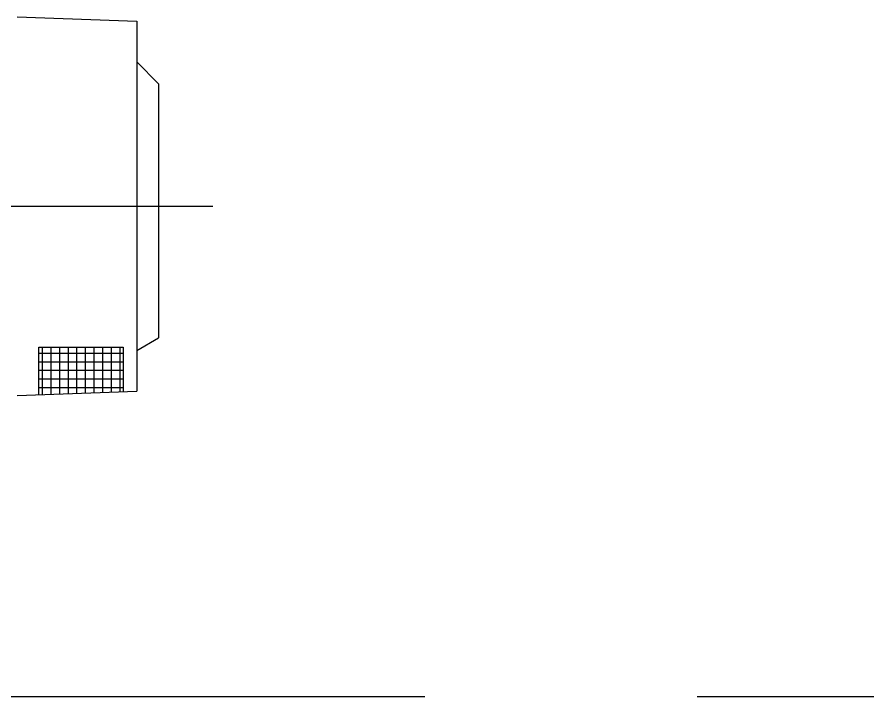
# Model space of a CAD drawing. Header units: millimetres. Extents: x -1838618 to -1600818, y -1770412 to -1553248.
# Drawn here: x -1814354 to -1812790, y -1655445 to -1654196 of the extents above; entities that cross this region are included whole.
import ezdxf

# ---------------------------------------------------------------- set-up
doc = ezdxf.new("R2010")
doc.units = ezdxf.units.MM
doc.header["$LTSCALE"] = 100
doc.linetypes.add('CENTER2', pattern=[28.575, 19.05, -3.175, 3.175, -3.175])
doc.linetypes.add('DASHED', pattern=[0.75, 0.5, -0.25])
doc.layers.add('bt', color=7, linetype='Continuous')
doc.layers.add('PV', color=7, linetype='Continuous')

# ---------------------------------------------------------------- blocks, each defined once
blk = doc.blocks.new('GENERATE')
at = {"layer": 'PV', "color": 9, "linetype": 'CENTER2', "ltscale": 25.4}
for p, q in [((1750.5, 1260.6), (1970.5, 1252.9)), ((1970.5, 1252.9), (1970.5, 572.9)), ((1970.5, 1177.9), (2010.5, 1137.9)), ((2010.5, 1137.9), (2010.5, 671)), ((611.5, 912.9), (2110.5, 912.9)), ((1970.5, 647.9), (2010.5, 671)), ((1790.5, 653.9), (1945.5, 653.9)), ((1790.5, 566.6), (1790.5, 653.9)), ((1790.5, 643.1), (1945.5, 643.1)), ((1797.2, 566.8), (1797.2, 653.9)), ((1813.1, 567.4), (1813.1, 653.9)), ((1829, 567.9), (1829, 653.9)), ((1844.9, 568.5), (1844.9, 653.9)), ((1860.7, 569), (1860.7, 653.9)), ((1876.6, 569.6), (1876.6, 653.9)), ((1892.5, 570.2), (1892.5, 653.9)), ((1908.4, 570.7), (1908.4, 653.9)), ((1924.2, 571.3), (1924.2, 653.9)), ((1940.1, 571.8), (1940.1, 653.9)), ((1945.5, 653.9), (1945.5, 572)), ((1790.5, 627.2), (1945.5, 627.2)), ((1790.5, 611.4), (1945.5, 611.4)), ((1790.5, 595.5), (1945.5, 595.5)), ((1790.5, 579.6), (1945.5, 579.6)), ((1750.5, 565.2), (1970.5, 572.9))]:
    blk.add_line(p, q, dxfattribs=at)

msp = doc.modelspace()

# ---------------------------------------------------------------- linework, layer by layer
at = {"layer": 'bt', "color": 5, "linetype": 'DASHED', "ltscale": 20}
msp.add_line((-1800104.3, -1655445.3), (-1820624.3, -1655445.3), dxfattribs=at)

# ---------------------------------------------------------------- block references
at = {"color": 7}
msp.add_blockref('GENERATE', (-1816104.3, -1655456.4), dxfattribs=at)

doc.saveas('drawing.dxf')
